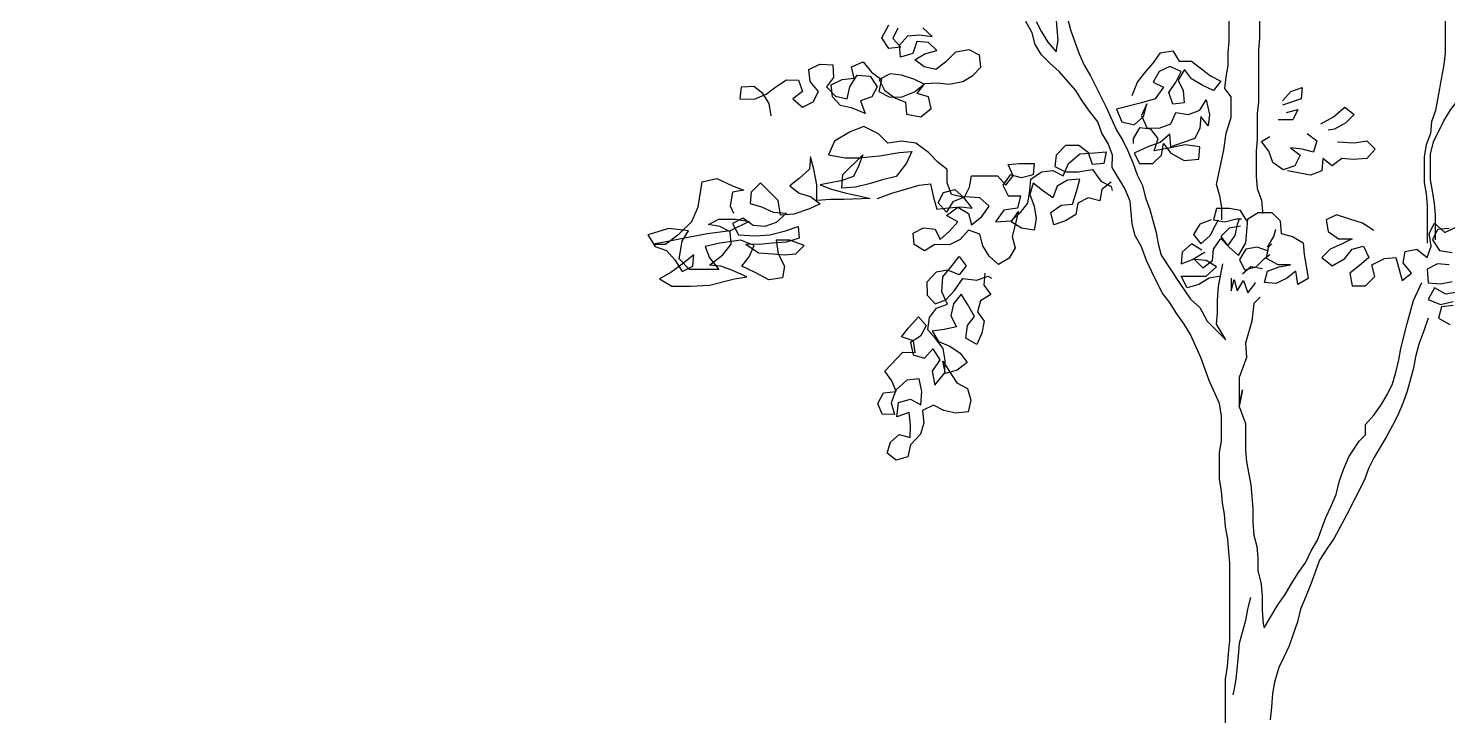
# Model space of a CAD drawing. Header units: inches. Extents: x 350994 to 353538, y 1581369 to 1583842.
# Drawn here: x 351476.023 to 351478.24, y 1583480.075 to 1583481.148 of the extents above; entities that cross this region are included whole.
import ezdxf

# ---------------------------------------------------------------- set-up
doc = ezdxf.new("R2010")
doc.units = ezdxf.units.IN
doc.header["$MEASUREMENT"] = 0
doc.linetypes.add('1', pattern=[0])
doc.layers.add('FOREST', color=96, linetype='Continuous')
doc.layers.add('TREE', color=81, linetype='1')

# ---------------------------------------------------------------- blocks, each defined once
blk = doc.blocks.new('TREE_4')
at = {"color": 94}
for points in [[(85.4, 5286.3), (85.2, 5104.1), (82.3, 5072.3), (82.2, 4927.8), (79.3, 4896), (79.2, 4823.7), (76.3, 4791.9), (76.2, 4722.5), (79.1, 4687.8), (90.6, 4656), (93.5, 4624.2), (93.5, 4618.4)], [(-533.5, 5151), (-519, 5122), (-501.7, 5093.1), (-478.6, 5067.1), (-472.8, 5098.9), (-475.6, 5130.7), (-478.5, 5165.4)], [(-446.7, 5159.6), (-438.1, 5124.8), (-415, 5061.2), (-400.6, 5029.4), (-383.2, 5000.5), (-340, 4913.7), (-311.1, 4850.1), (-293.8, 4821.1), (-279.3, 4792.2), (-264.9, 4757.5), (-253.4, 4725.7), (-239, 4696.8), (-230.3, 4662.1), (-218.8, 4630.2), (-201.5, 4566.6), (-195.7, 4534.8), (-187.1, 4503), (-135.1, 4424.9), (-135.1, 4424.9), (-106.2, 4381.5), (-80.2, 4358.3), (-60, 4320.7), (-8, 4268.6), (-34, 4312), (-31.1, 4343.8), (-31.1, 4378.5), (-28.1, 4416.1), (-16.5, 4479.7)], [(-19.3, 4601.1), (-19.3, 4635.8), (-25, 4667.6), (-33.7, 4699.5), (-25, 4742.8), (-13.3, 4794.9), (-7.5, 4841.1), (7, 4884.5), (7, 4942.3), (-10.3, 4965.4), (-7.4, 4997.2), (-1.6, 5029), (-1.5, 5063.7), (1.4, 5095.5), (1.5, 5199.6)], [(-1269.1, 4889.2), (-1274.7, 4923.6), (-1291.5, 4951.3), (-1316.8, 4970.7), (-1352.1, 4969), (-1355.3, 4936.9), (-1315.1, 4935.4), (-1282.6, 4949.1), (-1255.8, 4969.8), (-1226.6, 4988.9), (-1192.9, 4988.2), (-1181.7, 4957.2), (-1208.5, 4936.4), (-1182.2, 4913), (-1152.1, 4928.2), (-1137.6, 4956.6), (-1160.7, 4984.9), (-1163.9, 5017.8), (-1133.8, 5032.9), (-1097.7, 5030.6), (-1096, 4995.4), (-1115.4, 4970), (-1090.7, 4944.1), (-1057.7, 4936.9), (-1050.5, 4970), (-1030.4, 5001.8), (-994.2, 4999.5), (-975.1, 4970.2), (-989.6, 4941.8), (-1020.6, 4930.6), (-1008.5, 4895.6), (-1043.4, 4910.8), (-1076.5, 4918), (-1098.7, 4942.3), (-1101.9, 4975.2), (-1071.8, 4990.3), (-1039, 4993.5), (-1046.2, 5025.5), (-1013.7, 5039.1), (-990.5, 5010.8), (-962.7, 4989.8), (-969.9, 4956.7), (-941.5, 4942.2), (-907.8, 4941.4), (-871.3, 4955.9), (-844.5, 4976.7), (-872.9, 4991.2), (-906.9, 5002.4), (-939, 5005.6), (-969.2, 4990.4), (-954, 4960.3), (-926.2, 4939.4), (-896.2, 4927.3), (-893, 4894.4), (-853.5, 4886.6), (-825.2, 4909.7), (-832.4, 4941.7), (-863.9, 4951.3), (-842.9, 4979.1), (-807.7, 4980.8), (-775.5, 4977.5), (-737.2, 4984.1), (-709.5, 5000.8), (-687.6, 5024.6), (-690.9, 5057.4), (-719.3, 5072), (-757.6, 5065.4), (-785, 5038.3), (-811.8, 5017.6), (-844.9, 5024.8), (-870.2, 5044.2), (-842.5, 5060.9), (-809.1, 5070.6), (-832.9, 5092.4), (-865.1, 5095.7), (-876.3, 5061.7), (-909.7, 5052.1), (-912.9, 5084.9), (-889.5, 5111.1), (-856.7, 5114.3), (-822.1, 5109.6), (-848.3, 5133)], [(-917.3, 5132.1), (-931.8, 5103.7), (-909.6, 5079.3), (-942.4, 5076.1), (-961.5, 5105.3), (-942.4, 5141.1)], [(573.4, 4545.7), (573.4, 4615.1), (570.6, 4646.9), (564.8, 4681.6), (559.1, 4713.4), (559.1, 4782.8), (567.8, 4817.4), (596.8, 4875.2), (614.2, 4904.1), (646, 4947.5), (640.3, 4973.5), (654.7, 5005.3), (669.2, 5034.2), (689.5, 5063.1), (706.9, 5092), (721.3, 5126.7), (730.1, 5158.5), (744.5, 5193.2), (759, 5222.1), (779.3, 5253.8), (799.6, 5282.7), (814, 5311.6), (828.5, 5343.4)], [(-9.1, 3074.5), (-8.9, 3329), (-3.1, 3363.6), (-0.2, 3398.3), (2.8, 3435.9), (3, 3649.9), (0.1, 3681.7), (-2.8, 3716.4), (-8.5, 3751.1), (-11.4, 3785.8), (-17.1, 3817.6), (-20, 3849.4), (-25.7, 3884.1), (-25.7, 3956.4), (-19.9, 3988.2), (-19.8, 4057.6), (-25.6, 4092.3), (-54.4, 4155.9), (-77.5, 4219.5), (-106.3, 4283.2), (-123.7, 4312.1), (-143.9, 4341), (-164.1, 4372.9), (-184.3, 4398.9), (-213.2, 4456.8), (-227.6, 4488.6), (-242, 4526.2), (-259.3, 4558), (-268, 4589.8), (-273.7, 4653.4), (-288.1, 4688.1), (-322.8, 4746), (-322.7, 4780.7), (-334.3, 4812.5), (-351.6, 4841.4), (-363.1, 4873.2), (-386.2, 4902.2), (-406.4, 4931.1), (-423.8, 4960), (-470, 5012.1), (-496, 5035.3), (-519.1, 5058.4), (-536.4, 5087.4), (-545, 5119.2), (-562.4, 5151)], [(594.3, 5274.3), (597.1, 5239.6), (600, 5207.7), (599.9, 5063.2), (596.9, 5031.4), (573.7, 4904.2), (562.1, 4872.4), (559.2, 4840.6), (547.6, 4808.8), (541.8, 4777), (541.7, 4704.7), (547.5, 4672.9), (550.3, 4641.1), (550.2, 4537)], [(-267.6, 4945.4), (-253.2, 4983), (-232.9, 5009), (-209.7, 5035), (-189.5, 5063.9), (-154.8, 5069.7), (-137.4, 5040.7), (-102.8, 5040.7), (-50.7, 5000.2), (-21.8, 4985.7), (-42.1, 4959.7), (-73.9, 4974.2), (-102.8, 4991.5), (-123, 5017.6), (-140.4, 4988.7), (-126, 4959.8), (-123.1, 4925.1), (-154.9, 4922.2), (-166.4, 4954), (-146.2, 4982.9), (-131.7, 5011.8), (-163.5, 5026.3), (-192.4, 5011.9), (-209.8, 4983), (-180.9, 4968.5), (-204, 4936.7), (-241.6, 4925.2), (-311, 4907.9), (-296.6, 4873.2), (-261.9, 4864.5), (-235.9, 4887.6), (-227.2, 4922.3), (-241.7, 4890.5), (-227.2, 4855.8), (-192.6, 4855.7), (-160.7, 4867.3), (-146.3, 4899.1), (-111.6, 4893.2), (-79.7, 4904.8), (-62.4, 4933.7), (-53.7, 4893.2), (-56.7, 4861.4), (-76.9, 4887.4), (-79.8, 4855.6), (-94.3, 4826.7), (-126.1, 4815.2), (-160.8, 4803.7), (-163.7, 4838.4), (-189.7, 4815.3), (-224.4, 4803.7), (-262, 4786.4), (-247.6, 4757.5), (-210, 4757.4), (-186.8, 4780.6), (-181, 4812.4), (-160.8, 4786.3), (-123.2, 4766), (-82.8, 4768.9), (-79.8, 4803.6), (-120.3, 4809.4), (-175.3, 4797.9), (-207.1, 4792.1), (-195.5, 4826.8), (-215.7, 4852.9), (-247.5, 4855.8), (-264.9, 4826.9), (-264.9, 4812.4)], [(148.7, 4930.6), (171.8, 4956.6), (203.7, 4968.1), (200.7, 4936.3), (148.7, 4919)], [(160.2, 4898.8), (192, 4907.4), (177.6, 4878.5), (137.1, 4878.6)], [(255.6, 4866.9), (290.3, 4887.1), (322.2, 4913.1), (348.2, 4892.8), (325, 4869.7), (293.2, 4852.4), (275.8, 4849.5)], [(-974.3, 4660.3), (-933.8, 4674.7), (-858.6, 4697.7), (-826.8, 4700.6), (-818.2, 4663), (-809.5, 4631.2), (-777.7, 4634.1), (-743, 4636.9), (-711.2, 4634), (-734.3, 4662.9), (-769, 4671.6), (-780.5, 4703.5), (-780.5, 4741), (-806.5, 4761.3), (-832.5, 4787.4), (-867.2, 4813.4), (-907.7, 4819.2), (-945.3, 4813.5), (-971.2, 4839.5), (-1011.7, 4859.8), (-1049.3, 4845.4), (-1092.7, 4819.4), (-1110.1, 4781.8), (-1063.8, 4773.1), (-1026.2, 4773.1), (-968.4, 4778.8), (-913.5, 4787.4), (-878.8, 4790.3), (-893.3, 4758.5), (-922.2, 4720.9), (-959.8, 4712.3), (-997.4, 4700.8), (-1035, 4692.1), (-1072.6, 4689.3), (-1069.7, 4726.9), (-1014.7, 4781.7), (-1026.3, 4749.9), (-1040.7, 4721), (-1075.5, 4709.5), (-1133.3, 4698), (-1101.5, 4686.4), (-1061, 4674.8), (-1029.2, 4669), (-994.5, 4660.3), (-1066.8, 4657.5), (-1104.4, 4657.5), (-1142, 4654.6), (-1142, 4698), (-1150.6, 4741.4), (-1159.2, 4776.1), (-1162.2, 4741.4), (-1191.1, 4715.4), (-1217.1, 4695.2), (-1191.1, 4674.9), (-1159.3, 4666.2), (-1133.3, 4646), (-1162.3, 4631.5), (-1205.6, 4617.1), (-1243.2, 4614.2), (-1249, 4654.7), (-1298.1, 4703.9), (-1324.1, 4677.9), (-1327.1, 4646.1), (-1295.3, 4637.4), (-1263.5, 4622.9), (-1225.9, 4620), (-1254.8, 4594), (-1286.6, 4582.5), (-1318.4, 4585.4), (-1347.3, 4605.7), (-1376.3, 4591.2), (-1358.9, 4559.4), (-1312.7, 4556.5), (-1272.2, 4559.3), (-1228.8, 4570.9), (-1194.1, 4582.4), (-1191.3, 4550.6), (-1226, 4539.1), (-1266.4, 4536.2), (-1301.1, 4533.3), (-1338.7, 4533.4), (-1304, 4510.2), (-1263.6, 4507.3), (-1231.8, 4504.4), (-1200, 4507.2), (-1176.8, 4530.3), (-1217.3, 4544.8), (-1254.9, 4544.9), (-1249.1, 4507.3), (-1231.8, 4472.6), (-1237.6, 4440.8), (-1275.2, 4435), (-1312.8, 4455.3), (-1350.3, 4472.7), (-1330.1, 4498.7), (-1315.6, 4530.5), (-1353.2, 4545), (-1411, 4536.3), (-1451.5, 4527.7), (-1440, 4495.9), (-1414, 4464.1), (-1494.9, 4464.1), (-1523.8, 4493.1), (-1515.1, 4542.2), (-1497.7, 4571.1), (-1552.6, 4576.9), (-1610.5, 4559.6), (-1590.3, 4527.8), (-1558.5, 4516.2), (-1535.4, 4490.2), (-1515.2, 4458.4), (-1486.2, 4472.8), (-1483.3, 4504.6), (-1515.1, 4478.6), (-1547, 4455.5), (-1578.8, 4438.2), (-1544.1, 4417.9), (-1492.1, 4417.9), (-1440, 4420.7), (-1370.6, 4438), (-1335.9, 4443.7), (-1376.4, 4461.1), (-1408.2, 4472.7), (-1440, 4475.6), (-1402.4, 4504.5), (-1379.2, 4533.4), (-1382.1, 4568.1), (-1411, 4582.6), (-1442.8, 4588.4), (-1413.8, 4602.8), (-1367.6, 4602.8), (-1330, 4597), (-1382.1, 4571), (-1445.7, 4562.4), (-1509.3, 4550.9), (-1564.2, 4539.4), (-1596, 4533.6), (-1561.4, 4533.6), (-1523.7, 4562.5), (-1489, 4597.1), (-1471.6, 4637.6), (-1460, 4707), (-1419.5, 4715.6), (-1376.2, 4695.3), (-1344.4, 4683.7), (-1376.2, 4678), (-1382, 4640.4), (-1373.3, 4620.1)], [(218, 4840.9), (244, 4820.6), (235.3, 4788.8), (203.5, 4797.5), (171.7, 4800.5), (197.7, 4780.2), (183.2, 4751.3), (151.4, 4739.8), (122.5, 4760), (111, 4791.8), (90.8, 4817.9), (113.9, 4832.3)], [(-325.7, 4705.5), (-351.7, 4685.3), (-357.5, 4653.5), (-389.3, 4662.2), (-418.3, 4647.8), (-424.1, 4616), (-453, 4598.6), (-484.8, 4587.1), (-493.5, 4621.8), (-464.5, 4642), (-432.7, 4644.9), (-421.1, 4682.5), (-412.4, 4714.3), (-447.1, 4711.4), (-476, 4694.1), (-487.6, 4662.3), (-516.5, 4682.6), (-542.5, 4702.8), (-551.2, 4671), (-539.7, 4639.2), (-534, 4604.5), (-539.8, 4572.7), (-574.5, 4578.5), (-603.4, 4595.9), (-583.1, 4624.8), (-600.5, 4555.4), (-591.9, 4523.6), (-609.2, 4494.7), (-638.2, 4477.4), (-664.2, 4500.5), (-681.5, 4529.5), (-690.1, 4561.3), (-721.9, 4572.9), (-745.1, 4546.9), (-774, 4532.4), (-814.5, 4532.5), (-843.4, 4515.2), (-872.3, 4532.5), (-875.2, 4564.3), (-846.2, 4578.8), (-814.4, 4575.8), (-800, 4546.9), (-774, 4570), (-750.8, 4596), (-782.6, 4613.4), (-750.8, 4636.5), (-721.9, 4619.1), (-713.2, 4587.3), (-684.3, 4610.4), (-664, 4639.3), (-690, 4662.5), (-730.5, 4665.4), (-765.2, 4651), (-782.6, 4622.1), (-805.7, 4648.1), (-791.2, 4677), (-759.4, 4685.7), (-733.4, 4662.5), (-718.9, 4691.4), (-713.1, 4723.2), (-640.8, 4723.1), (-617.7, 4697.1), (-597.5, 4723.1), (-611.9, 4754.9), (-580.1, 4757.8), (-539.6, 4757.7), (-542.5, 4725.9), (-574.3, 4717.3), (-606.1, 4726), (-626.4, 4697.1), (-612, 4668.2), (-577.3, 4668.2), (-586, 4633.5), (-623.6, 4627.7), (-646.7, 4595.9), (-603.4, 4598.8), (-577.3, 4621.9), (-557, 4647.9), (-551.2, 4682.6), (-548.3, 4714.4), (-519.4, 4734.6), (-487.6, 4737.5), (-458.7, 4723), (-444.2, 4757.7), (-412.4, 4783.7), (-371.9, 4786.5), (-340.1, 4789.4), (-345.9, 4757.6), (-377.7, 4754.7), (-389.2, 4786.5), (-415.2, 4806.8), (-452.8, 4806.8), (-478.9, 4780.8), (-481.8, 4749), (-452.9, 4734.5), (-418.2, 4734.5), (-377.7, 4740.3), (-354.6, 4708.4), (-325.7, 4693.9), (-322.8, 4682.4)], [(301.8, 4817.7), (348.1, 4814.8), (382.8, 4820.5), (405.9, 4797.4), (382.7, 4771.4), (345.2, 4768.5), (313.3, 4771.4), (287.3, 4751.2), (261.3, 4771.5), (258.4, 4736.8), (226.6, 4725.2), (163, 4736.9)], [(402.8, 4571.8), (371, 4592.1), (333.4, 4603.7), (298.7, 4615.3), (269.8, 4600.9), (275.6, 4569.1), (304.5, 4548.8), (342.1, 4548.8), (313.1, 4534.3), (281.3, 4519.9), (258.2, 4496.8), (287.1, 4473.6), (321.8, 4493.8), (342, 4519.9), (373.8, 4528.5), (388.3, 4496.7), (362.2, 4473.6), (336.2, 4453.4), (341.9, 4418.7), (379.5, 4418.6), (405.6, 4444.6), (396.9, 4476.4), (431.6, 4493.7), (463.4, 4496.6), (480.7, 4433), (506.8, 4453.2), (483.7, 4482.1), (489.5, 4513.9), (521.3, 4519.7), (550.2, 4496.5), (561.8, 4528.3), (556, 4563), (570.5, 4591.9), (599.4, 4565.9), (628.3, 4580.3)], [(611, 4577.4), (579.2, 4574.6), (564.7, 4545.7), (584.9, 4516.7), (619.6, 4510.9)], [(610.9, 4476.2), (579.1, 4479.2), (550.2, 4464.7), (553, 4427.1), (587.7, 4424.2), (619.5, 4430)], [(633.9, 4401), (602.1, 4395.3), (570.3, 4412.7), (553, 4380.9), (587.7, 4366.4), (622.4, 4375)], [(622.3, 4363.5), (590.5, 4360.6), (581.8, 4328.8), (613.6, 4311.4)], [(-22.3, 4445), (-54.1, 4439.3), (-83.1, 4421.9), (-114.9, 4413.3), (-132.2, 4445.1), (-62.8, 4445), (-33.9, 4471), (-62.8, 4488.4), (-94.6, 4491.3), (-71.5, 4468.2), (-45.4, 4488.4), (-42.5, 4520.2), (-22.2, 4549.1), (0.9, 4525.9), (26.9, 4502.8), (47.1, 4537.5), (50.1, 4569.3), (53, 4604), (81.9, 4621.3), (119.5, 4621.3), (142.6, 4598.1), (145.5, 4563.4), (177.3, 4554.7), (206.2, 4537.3), (209, 4505.5), (214.8, 4473.7), (220.5, 4439), (191.6, 4421.7), (185.8, 4459.3), (159.8, 4439.1), (130.9, 4424.6), (99.1, 4427.6), (107.8, 4459.3), (139.6, 4470.9), (171.4, 4476.6), (136.7, 4476.7), (104.9, 4494), (110.7, 4525.8), (119.4, 4534.5)], [(50.1, 4598.2), (32.8, 4627.1), (1, 4632.9), (-33.7, 4633), (-42.4, 4601.2), (-10.6, 4595.3), (21.2, 4604), (35.6, 4604)], [(-48.2, 4601.2), (-80, 4589.6), (-97.4, 4560.7), (-77.2, 4534.7), (-51.2, 4557.8), (-36.7, 4586.7), (-28, 4601.1)], [(32.7, 4583.7), (0.9, 4578), (-22.2, 4554.9), (-2, 4528.8), (18.2, 4557.7), (24.1, 4589.5), (29.8, 4604)], [(107.8, 4525.8), (125.2, 4554.7), (131, 4575)], [(-74.3, 4517.3), (-103.2, 4534.7), (-129.3, 4511.6), (-132.2, 4479.8), (-100.4, 4491.3), (-71.4, 4508.7), (-65.6, 4511.6)], [(110.7, 4514.3), (78.9, 4525.9), (47.1, 4520.1), (29.7, 4491.2), (44.2, 4462.3), (76, 4470.9), (99.1, 4494.1), (113.6, 4505.6)], [(-676.3, 4453.1), (-679.2, 4420.3), (-659.9, 4394.4), (-687.9, 4377), (-697, 4346), (-677.7, 4320.1), (-684.7, 4287.1), (-698, 4256), (-729.2, 4273.3), (-724.3, 4308.2), (-704.8, 4333.5), (-724.4, 4367.5), (-741.7, 4395.6), (-763.3, 4368.2), (-770.3, 4335.2), (-754.9, 4305.1), (-789.4, 4297.7), (-822, 4292.5), (-804.6, 4264.5), (-773.5, 4251.2), (-744.2, 4231.8), (-724.8, 4205.9), (-752.7, 4184.5), (-785.1, 4175.1), (-792.5, 4209.7), (-753.5, 4149.7), (-724.3, 4134.3), (-715, 4101.9), (-722, 4068.9), (-756.7, 4065.7), (-789.7, 4072.7), (-818.9, 4088), (-849, 4072.6), (-845.7, 4038), (-854.9, 4007), (-882.5, 3977.4), (-889.5, 3944.4), (-921.9, 3935.1), (-947.1, 3954.6), (-938, 3985.6), (-914.2, 4006.9), (-883.2, 3997.8), (-882.4, 4032.6), (-885.6, 4067.3), (-920, 4055.8), (-915.2, 4094.9), (-882.8, 4104.2), (-853.7, 4088.9), (-850.9, 4125.8), (-858.2, 4160.3), (-892.9, 4157), (-922.6, 4129.4), (-935.7, 4094.1), (-926.4, 4061.7), (-961.2, 4062.6), (-972.5, 4092.8), (-957.1, 4122), (-922.5, 4125.3), (-933.8, 4155.6), (-953.1, 4181.5), (-903.8, 4234.4), (-869, 4233.6), (-874.2, 4266.1), (-907.4, 4277.2), (-887.8, 4302.4), (-860.2, 4332.1), (-838.9, 4308.3), (-854.2, 4279.1), (-882.3, 4261.7), (-874.9, 4227.2), (-843.9, 4218.1), (-820.3, 4243.5), (-800.8, 4213.5), (-822.2, 4182), (-814.7, 4143.4), (-787.2, 4177.1), (-786.4, 4211.9), (-791.6, 4244.5), (-813.1, 4272.4), (-834.4, 4296.1), (-829.5, 4331.1), (-809.9, 4356.3), (-779.6, 4367.6), (-795.2, 4401.9), (-792.5, 4442.9), (-767, 4474.5), (-747.5, 4499.7), (-728.1, 4473.8), (-747.7, 4448.5), (-778.9, 4461.8), (-811.4, 4456.5), (-837, 4429), (-835.7, 4392.3), (-814.4, 4368.5), (-784.1, 4379.8), (-760.5, 4405.1), (-737.1, 4438.7), (-698.1, 4433.9), (-667.8, 4445.2), (-657.4, 4439.5)], [(93.3, 4465.1), (61.5, 4471), (38.4, 4450.7)], [(6.6, 4439.2), (6.5, 4404.5), (15.2, 4436.3), (23.9, 4404.5), (41.3, 4433.4), (52.8, 4398.7), (73.1, 4424.7), (73.1, 4427.6)], [(98.2, 3470.5), (118.5, 3505.2), (135.8, 3534.1), (156.1, 3563), (173.5, 3591.9), (193.8, 3623.7), (214, 3652.6), (228.5, 3684.4), (245.9, 3713.3), (269.1, 3776.9), (283.6, 3805.8), (298, 3840.4), (306.7, 3875.1), (318.3, 3909.8), (332.8, 3944.5), (361.8, 3987.8), (379.1, 4005.2), (379.2, 4034.1), (402.3, 4060.1), (422.6, 4089), (440, 4117.9), (454.5, 4146.8), (463.2, 4178.6), (471.9, 4213.3), (477.7, 4245.1), (495.1, 4314.4), (512.5, 4378), (535.7, 4427.2)], [(87.5, 4387.1), (70.1, 4369.8), (64.3, 4320.6), (46.9, 4259.9), (49.7, 4219.4), (29.4, 4164.5), (29.4, 4083.6), (38.1, 4129.8), (29.4, 4083.6), (46.7, 4037.3), (46.6, 3962.1), (49.5, 3930.3), (61, 3866.7), (63.8, 3834.9), (66.7, 3800.2), (66.7, 3762.6), (69.5, 3727.9), (78.2, 3696.1), (81, 3664.3), (81, 3629.6), (89.6, 3592), (92.5, 3557.3), (92.5, 3519.7), (95.3, 3482.1), (98.2, 3470.5)], [(552.9, 4328.8), (541.3, 4294.1), (526.8, 4256.6), (518.1, 4221.9), (512.3, 4190.1), (494.9, 4126.5), (483.3, 4094.7), (468.8, 4060), (454.3, 4031.1), (437, 3999.3), (402.2, 3941.5), (387.7, 3912.6), (376.1, 3880.8), (326.9, 3782.6), (292.1, 3719), (271.9, 3690.1), (251.6, 3658.3), (228.4, 3594.7), (213.9, 3557.2), (199.4, 3522.5), (190.7, 3487.8), (179.1, 3453.1), (167.5, 3421.3), (153.1, 3389.5), (138.6, 3360.6), (127, 3320.2), (121.2, 3288.4), (118.2, 3250.8), (115.3, 3216.1)], [(60.7, 3554.4), (52, 3522.6), (46.2, 3490.8), (28.8, 3427.2), (25.8, 3392.5), (20, 3328.9), (14.2, 3297.1), (11.3, 3285.6)]]:
    blk.add_lwpolyline(points, dxfattribs=at)

msp = doc.modelspace()

# ---------------------------------------------------------------- hatches: boundary and pattern name
at = {"layer": 'FOREST', "lineweight": 5}
h = msp.add_hatch(dxfattribs=at)
h.set_pattern_fill('ANSI31', color=96, scale=50, style=0)
h.paths.add_polyline_path([(351604.9274, 1583347.98), (351663.0036, 1583522.9504), (351611.8779, 1583545.3594), (351490.2916, 1583598.0852), (351436.5696, 1583404.4646), (351529.745, 1583373.1705)])
h.paths.add_polyline_path([(351517.5086, 1583480.1397), (351575.3657, 1583480.1397), (351575.3657, 1583465.1397), (351517.5086, 1583465.1397)], flags=24)

# ---------------------------------------------------------------- block references
at = {"layer": 'TREE', "lineweight": 5, "xscale": 0.0005632341344607994, "yscale": 0.0005632341490127146, "zscale": 0.0005632341444477617}
msp.add_blockref('TREE_4', (351477.898, 1583478.2575), dxfattribs=at)

doc.saveas('drawing.dxf')
